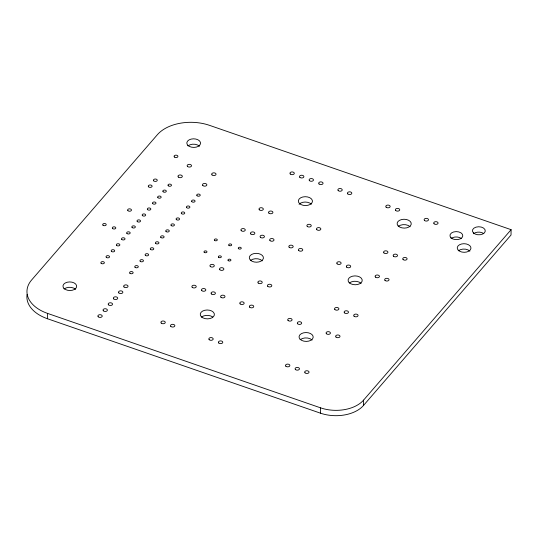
<?xml version="1.0" encoding="UTF-8"?>
<svg xmlns="http://www.w3.org/2000/svg" width="538" height="538" viewBox="0 0 538 538"><rect width="100%" height="100%" fill="white"/><g stroke="black" fill="none" stroke-linecap="round" stroke-linejoin="round"><path stroke-width="0.81" d="M47.526 318.758L47.6 313.412A39.254 24.593 0.8 0 1 31.655 279.955L157.372 134.708A38.494 24.116 0.8 0 1 209.511 125.347L511.1 229.672L511.026 235.019L363.493 405.47A31.742 19.886 0.8 0 1 320.48 413.177L47.526 318.758A39.254 24.593 0.8 0 1 27.082 294.441M320.48 413.177L320.554 407.838L47.6 313.412M363.493 405.47L363.567 400.124L511.1 229.672M363.567 400.124A31.742 19.886 0.8 0 1 320.554 407.838M64.17 289.02A6.859 4.297 0.8 0 1 75.576 289.363M188.038 145.906A6.859 4.297 0.8 0 1 199.443 146.255M300.305 339.693A7.075 4.432 0.8 0 1 312.067 340.05M201.501 317.138A7.075 4.432 0.8 0 1 212.739 317.023M349.337 283.042A7.075 4.432 0.8 0 1 361.099 283.398M250.533 260.486A7.075 4.432 0.8 0 1 262.295 260.843M398.369 226.397A7.075 4.432 0.8 0 1 410.131 226.754M299.088 204.319A7.075 4.432 0.8 0 1 311.334 204.198M473.561 233.734A6.429 4.028 0.8 0 1 483.77 233.633M451.073 238.583A6.429 4.028 0.8 0 1 461.281 238.482M458.45 250.795A6.859 4.297 0.8 0 1 469.856 251.145M63.982 288.435A6.859 4.297 0.8 0 0 75.851 288.321A6.859 4.297 0.8 0 0 69.61 281.932A6.859 4.297 0.8 0 0 63.982 288.435M187.849 145.327A6.859 4.297 0.8 0 0 199.726 145.206A6.859 4.297 0.8 0 0 193.485 138.817A6.859 4.297 0.8 0 0 187.849 145.327M300.11 339.263A7.075 4.432 0.8 0 0 312.349 339.135A7.075 4.432 0.8 0 0 305.914 332.551A7.075 4.432 0.8 0 0 300.11 339.263M201.306 316.707A7.075 4.432 0.8 0 0 213.552 316.579A7.075 4.432 0.8 0 0 207.117 309.996A7.075 4.432 0.8 0 0 201.306 316.707M349.142 282.611A7.075 4.432 0.8 0 0 361.381 282.49A7.075 4.432 0.8 0 0 354.945 275.9A7.075 4.432 0.8 0 0 349.142 282.611M250.338 260.056A7.075 4.432 0.8 0 0 262.584 259.935A7.075 4.432 0.8 0 0 256.149 253.344A7.075 4.432 0.8 0 0 250.338 260.056M398.174 225.96A7.075 4.432 0.8 0 0 410.413 225.839A7.075 4.432 0.8 0 0 403.977 219.255A7.075 4.432 0.8 0 0 398.174 225.96M299.37 203.404A7.075 4.432 0.8 0 0 311.616 203.283A7.075 4.432 0.8 0 0 305.18 196.7A7.075 4.432 0.8 0 0 299.37 203.404M228.166 260.574A1.5 0.941 0.8 0 0 230.762 260.547A1.5 0.941 0.8 0 0 229.396 259.148A1.5 0.941 0.8 0 0 228.166 260.574M218.583 257.258A1.5 0.941 0.8 0 0 221.179 257.231A1.5 0.941 0.8 0 0 219.813 255.832A1.5 0.941 0.8 0 0 218.583 257.258M238.489 248.65A1.5 0.941 0.8 0 0 241.085 248.623A1.5 0.941 0.8 0 0 239.719 247.224A1.5 0.941 0.8 0 0 238.489 248.65M228.906 245.335A1.5 0.941 0.8 0 0 231.501 245.308A1.5 0.941 0.8 0 0 230.136 243.909A1.5 0.941 0.8 0 0 228.906 245.335M129.887 273.223A1.755 1.103 0.8 0 0 132.926 273.196A1.755 1.103 0.8 0 0 131.326 271.555A1.755 1.103 0.8 0 0 129.887 273.223M135.045 267.265A1.755 1.103 0.8 0 0 138.091 267.231A1.755 1.103 0.8 0 0 136.491 265.597A1.755 1.103 0.8 0 0 135.045 267.265M140.21 261.3A1.755 1.103 0.8 0 0 143.249 261.266A1.755 1.103 0.8 0 0 141.649 259.632A1.755 1.103 0.8 0 0 140.21 261.3M145.368 255.335A1.755 1.103 0.8 0 0 148.414 255.308A1.755 1.103 0.8 0 0 146.813 253.667A1.755 1.103 0.8 0 0 145.368 255.335M150.532 249.37A1.755 1.103 0.8 0 0 153.572 249.343A1.755 1.103 0.8 0 0 151.972 247.709A1.755 1.103 0.8 0 0 150.532 249.37M155.69 243.411A1.755 1.103 0.8 0 0 158.737 243.378A1.755 1.103 0.8 0 0 157.136 241.744A1.755 1.103 0.8 0 0 155.69 243.411M160.855 237.446A1.755 1.103 0.8 0 0 163.895 237.413A1.755 1.103 0.8 0 0 162.294 235.779A1.755 1.103 0.8 0 0 160.855 237.446M166.013 231.481A1.755 1.103 0.8 0 0 169.06 231.454A1.755 1.103 0.8 0 0 167.459 229.813A1.755 1.103 0.8 0 0 166.013 231.481M171.178 225.523A1.755 1.103 0.8 0 0 174.218 225.489A1.755 1.103 0.8 0 0 172.617 223.855A1.755 1.103 0.8 0 0 171.178 225.523M176.336 219.558A1.755 1.103 0.8 0 0 179.376 219.524A1.755 1.103 0.8 0 0 177.782 217.89A1.755 1.103 0.8 0 0 176.336 219.558M181.501 213.593A1.755 1.103 0.8 0 0 184.541 213.566A1.755 1.103 0.8 0 0 182.94 211.925A1.755 1.103 0.8 0 0 181.501 213.593M186.659 207.634A1.755 1.103 0.8 0 0 189.699 207.601A1.755 1.103 0.8 0 0 188.105 205.967A1.755 1.103 0.8 0 0 186.659 207.634M191.824 201.669A1.755 1.103 0.8 0 0 194.864 201.636A1.755 1.103 0.8 0 0 193.263 200.001A1.755 1.103 0.8 0 0 191.824 201.669M196.982 195.704A1.755 1.103 0.8 0 0 200.022 195.677A1.755 1.103 0.8 0 0 198.428 194.036A1.755 1.103 0.8 0 0 196.982 195.704M168.226 185.758A1.755 1.103 0.8 0 0 171.272 185.724A1.755 1.103 0.8 0 0 169.672 184.09A1.755 1.103 0.8 0 0 168.226 185.758M163.068 191.723A1.755 1.103 0.8 0 0 166.107 191.689A1.755 1.103 0.8 0 0 164.507 190.055A1.755 1.103 0.8 0 0 163.068 191.723M157.903 197.681A1.755 1.103 0.8 0 0 160.949 197.654A1.755 1.103 0.8 0 0 159.349 196.02A1.755 1.103 0.8 0 0 157.903 197.681M152.745 203.646A1.755 1.103 0.8 0 0 155.785 203.62A1.755 1.103 0.8 0 0 154.184 201.979A1.755 1.103 0.8 0 0 152.745 203.646M147.58 209.612A1.755 1.103 0.8 0 0 150.627 209.578A1.755 1.103 0.8 0 0 149.026 207.944A1.755 1.103 0.8 0 0 147.58 209.612M142.422 215.577A1.755 1.103 0.8 0 0 145.462 215.543A1.755 1.103 0.8 0 0 143.861 213.909A1.755 1.103 0.8 0 0 142.422 215.577M137.257 221.535A1.755 1.103 0.8 0 0 140.304 221.508A1.755 1.103 0.8 0 0 138.703 219.867A1.755 1.103 0.8 0 0 137.257 221.535M132.099 227.5A1.755 1.103 0.8 0 0 135.139 227.466A1.755 1.103 0.8 0 0 133.538 225.832A1.755 1.103 0.8 0 0 132.099 227.5M126.934 233.465A1.755 1.103 0.8 0 0 129.981 233.431A1.755 1.103 0.8 0 0 128.38 231.797A1.755 1.103 0.8 0 0 126.934 233.465M121.776 239.423A1.755 1.103 0.8 0 0 124.816 239.397A1.755 1.103 0.8 0 0 123.215 237.756A1.755 1.103 0.8 0 0 121.776 239.423M116.612 245.389A1.755 1.103 0.8 0 0 119.658 245.355A1.755 1.103 0.8 0 0 118.057 243.721A1.755 1.103 0.8 0 0 116.612 245.389M111.453 251.354A1.755 1.103 0.8 0 0 114.493 251.32A1.755 1.103 0.8 0 0 112.893 249.686A1.755 1.103 0.8 0 0 111.453 251.354M106.289 257.312A1.755 1.103 0.8 0 0 109.335 257.285A1.755 1.103 0.8 0 0 107.734 255.644A1.755 1.103 0.8 0 0 106.289 257.312M101.131 263.277A1.755 1.103 0.8 0 0 104.17 263.243A1.755 1.103 0.8 0 0 102.57 261.609A1.755 1.103 0.8 0 0 101.131 263.277M473.386 232.853A6.429 4.028 0.8 0 0 484.516 232.739A6.429 4.028 0.8 0 0 478.665 226.754A6.429 4.028 0.8 0 0 473.386 232.853M450.898 237.702A6.429 4.028 0.8 0 0 462.028 237.594A6.429 4.028 0.8 0 0 456.177 231.602A6.429 4.028 0.8 0 0 450.898 237.702M458.262 250.217A6.859 4.297 0.8 0 0 470.131 250.096A6.859 4.297 0.8 0 0 463.89 243.707A6.859 4.297 0.8 0 0 458.262 250.217M103.343 310.796A2.186 1.372 0.8 0 0 107.129 310.762A2.186 1.372 0.8 0 0 105.139 308.725A2.186 1.372 0.8 0 0 103.343 310.796M123.989 286.949A2.186 1.372 0.8 0 0 127.775 286.909A2.186 1.372 0.8 0 0 125.784 284.871A2.186 1.372 0.8 0 0 123.989 286.949M98.185 316.761A2.186 1.372 0.8 0 0 101.971 316.721A2.186 1.372 0.8 0 0 99.981 314.69A2.186 1.372 0.8 0 0 98.185 316.761M118.831 292.907A2.186 1.372 0.8 0 0 122.61 292.874A2.186 1.372 0.8 0 0 120.626 290.836A2.186 1.372 0.8 0 0 118.831 292.907M113.666 298.872A2.186 1.372 0.8 0 0 117.452 298.832A2.186 1.372 0.8 0 0 115.462 296.801A2.186 1.372 0.8 0 0 113.666 298.872M108.508 304.838A2.186 1.372 0.8 0 0 112.287 304.797A2.186 1.372 0.8 0 0 110.303 302.76A2.186 1.372 0.8 0 0 108.508 304.838M102.973 225.173A1.755 1.103 0.8 0 0 106.013 225.14A1.755 1.103 0.8 0 0 104.419 223.505A1.755 1.103 0.8 0 0 102.973 225.173M112.556 228.489A1.755 1.103 0.8 0 0 115.603 228.455A1.755 1.103 0.8 0 0 114.002 226.821A1.755 1.103 0.8 0 0 112.556 228.489M148.542 186.8A1.93 1.21 0.8 0 0 151.884 186.767A1.93 1.21 0.8 0 0 150.129 184.971A1.93 1.21 0.8 0 0 148.542 186.8M127.896 210.654A1.93 1.21 0.8 0 0 131.238 210.62A1.93 1.21 0.8 0 0 129.483 208.825A1.93 1.21 0.8 0 0 127.896 210.654M153.707 180.842A1.93 1.21 0.8 0 0 157.042 180.808A1.93 1.21 0.8 0 0 155.287 179.013A1.93 1.21 0.8 0 0 153.707 180.842M174.346 156.988A1.93 1.21 0.8 0 0 177.688 156.955A1.93 1.21 0.8 0 0 175.933 155.159A1.93 1.21 0.8 0 0 174.346 156.988M187.473 166.417A2.186 1.372 0.8 0 0 191.252 166.376A2.186 1.372 0.8 0 0 189.268 164.339A2.186 1.372 0.8 0 0 187.473 166.417M211.999 174.897A2.186 1.372 0.8 0 0 215.785 174.863A2.186 1.372 0.8 0 0 213.794 172.826A2.186 1.372 0.8 0 0 211.999 174.897M178.286 177.029A2.186 1.372 0.8 0 0 182.073 176.989A2.186 1.372 0.8 0 0 180.082 174.951A2.186 1.372 0.8 0 0 178.286 177.029M202.813 185.509A2.186 1.372 0.8 0 0 206.599 185.476A2.186 1.372 0.8 0 0 204.608 183.438A2.186 1.372 0.8 0 0 202.813 185.509M192.194 287.292A2.186 1.372 0.8 0 0 195.973 287.258A2.186 1.372 0.8 0 0 193.989 285.221A2.186 1.372 0.8 0 0 192.194 287.292M201.777 290.607A2.186 1.372 0.8 0 0 205.563 290.574A2.186 1.372 0.8 0 0 203.572 288.536A2.186 1.372 0.8 0 0 201.777 290.607M220.95 297.245A2.186 1.372 0.8 0 0 224.729 297.205A2.186 1.372 0.8 0 0 222.745 295.167A2.186 1.372 0.8 0 0 220.95 297.245M211.36 293.923A2.186 1.372 0.8 0 0 215.146 293.889A2.186 1.372 0.8 0 0 213.156 291.852A2.186 1.372 0.8 0 0 211.36 293.923M304.999 372.807A2.186 1.372 0.8 0 0 308.785 372.773A2.186 1.372 0.8 0 0 306.794 370.736A2.186 1.372 0.8 0 0 304.999 372.807M288.045 320.453A2.186 1.372 0.8 0 0 291.825 320.413A2.186 1.372 0.8 0 0 289.841 318.382A2.186 1.372 0.8 0 0 288.045 320.453M326.384 333.715A2.186 1.372 0.8 0 0 330.171 333.674A2.186 1.372 0.8 0 0 328.18 331.643A2.186 1.372 0.8 0 0 326.384 333.715M285.833 366.176A2.186 1.372 0.8 0 0 289.612 366.136A2.186 1.372 0.8 0 0 287.628 364.105A2.186 1.372 0.8 0 0 285.833 366.176M161.225 323.076A2.186 1.372 0.8 0 0 165.011 323.035A2.186 1.372 0.8 0 0 163.021 320.998A2.186 1.372 0.8 0 0 161.225 323.076M335.968 337.03A2.186 1.372 0.8 0 0 339.754 336.99A2.186 1.372 0.8 0 0 337.763 334.959A2.186 1.372 0.8 0 0 335.968 337.03M218.737 342.968A2.186 1.372 0.8 0 0 222.517 342.928A2.186 1.372 0.8 0 0 220.533 340.89A2.186 1.372 0.8 0 0 218.737 342.968M297.628 323.768A2.186 1.372 0.8 0 0 301.414 323.728A2.186 1.372 0.8 0 0 299.424 321.697A2.186 1.372 0.8 0 0 297.628 323.768M170.808 326.391A2.186 1.372 0.8 0 0 174.594 326.351A2.186 1.372 0.8 0 0 172.604 324.313A2.186 1.372 0.8 0 0 170.808 326.391M240.116 303.876A2.186 1.372 0.8 0 0 243.902 303.836A2.186 1.372 0.8 0 0 241.912 301.798A2.186 1.372 0.8 0 0 240.116 303.876M249.706 307.191A2.186 1.372 0.8 0 0 253.485 307.151A2.186 1.372 0.8 0 0 251.495 305.113A2.186 1.372 0.8 0 0 249.706 307.191M209.148 339.653A2.186 1.372 0.8 0 0 212.934 339.613A2.186 1.372 0.8 0 0 210.943 337.575A2.186 1.372 0.8 0 0 209.148 339.653M295.416 369.492A2.186 1.372 0.8 0 0 299.202 369.458A2.186 1.372 0.8 0 0 297.211 367.42A2.186 1.372 0.8 0 0 295.416 369.492M214.528 240.358A1.5 0.941 0.8 0 0 217.123 240.331A1.5 0.941 0.8 0 0 215.758 238.933A1.5 0.941 0.8 0 0 214.528 240.358M204.205 252.282A1.5 0.941 0.8 0 0 206.8 252.261A1.5 0.941 0.8 0 0 205.435 250.863A1.5 0.941 0.8 0 0 204.205 252.282M241.226 230.647A2.186 1.372 0.8 0 0 245.012 230.607A2.186 1.372 0.8 0 0 243.021 228.569A2.186 1.372 0.8 0 0 241.226 230.647M250.809 233.963A2.186 1.372 0.8 0 0 254.595 233.922A2.186 1.372 0.8 0 0 252.604 231.885A2.186 1.372 0.8 0 0 250.809 233.963M269.982 240.594A2.186 1.372 0.8 0 0 273.761 240.553A2.186 1.372 0.8 0 0 271.777 238.522A2.186 1.372 0.8 0 0 269.982 240.594M260.392 237.278A2.186 1.372 0.8 0 0 264.178 237.238A2.186 1.372 0.8 0 0 262.188 235.207A2.186 1.372 0.8 0 0 260.392 237.278M354.031 316.162A2.186 1.372 0.8 0 0 357.817 316.122A2.186 1.372 0.8 0 0 355.826 314.084A2.186 1.372 0.8 0 0 354.031 316.162M337.077 263.802A2.186 1.372 0.8 0 0 340.863 263.768A2.186 1.372 0.8 0 0 338.873 261.73A2.186 1.372 0.8 0 0 337.077 263.802M375.416 277.07A2.186 1.372 0.8 0 0 379.203 277.03A2.186 1.372 0.8 0 0 377.212 274.992A2.186 1.372 0.8 0 0 375.416 277.07M334.865 309.532A2.186 1.372 0.8 0 0 338.644 309.491A2.186 1.372 0.8 0 0 336.66 307.454A2.186 1.372 0.8 0 0 334.865 309.532M210.257 266.424A2.186 1.372 0.8 0 0 214.043 266.384A2.186 1.372 0.8 0 0 212.053 264.353A2.186 1.372 0.8 0 0 210.257 266.424M385 280.385A2.186 1.372 0.8 0 0 388.786 280.345A2.186 1.372 0.8 0 0 386.795 278.307A2.186 1.372 0.8 0 0 385 280.385M267.769 286.317A2.186 1.372 0.8 0 0 271.549 286.283A2.186 1.372 0.8 0 0 269.565 284.246A2.186 1.372 0.8 0 0 267.769 286.317M346.66 267.117A2.186 1.372 0.8 0 0 350.446 267.083A2.186 1.372 0.8 0 0 348.456 265.046A2.186 1.372 0.8 0 0 346.66 267.117M219.84 269.74A2.186 1.372 0.8 0 0 223.626 269.699A2.186 1.372 0.8 0 0 221.636 267.668A2.186 1.372 0.8 0 0 219.84 269.74M289.148 247.224A2.186 1.372 0.8 0 0 292.934 247.184A2.186 1.372 0.8 0 0 290.944 245.153A2.186 1.372 0.8 0 0 289.148 247.224M298.738 250.54A2.186 1.372 0.8 0 0 302.517 250.5A2.186 1.372 0.8 0 0 300.534 248.469A2.186 1.372 0.8 0 0 298.738 250.54M258.179 283.001A2.186 1.372 0.8 0 0 261.966 282.968A2.186 1.372 0.8 0 0 259.975 280.93A2.186 1.372 0.8 0 0 258.179 283.001M344.448 312.847A2.186 1.372 0.8 0 0 348.234 312.807A2.186 1.372 0.8 0 0 346.243 310.769A2.186 1.372 0.8 0 0 344.448 312.847M290.258 173.996A2.186 1.372 0.8 0 0 294.044 173.962A2.186 1.372 0.8 0 0 292.053 171.925A2.186 1.372 0.8 0 0 290.258 173.996M299.841 177.311A2.186 1.372 0.8 0 0 303.627 177.278A2.186 1.372 0.8 0 0 301.636 175.24A2.186 1.372 0.8 0 0 299.841 177.311M319.014 183.942A2.186 1.372 0.8 0 0 322.8 183.909A2.186 1.372 0.8 0 0 320.809 181.871A2.186 1.372 0.8 0 0 319.014 183.942M309.431 180.627A2.186 1.372 0.8 0 0 313.21 180.593A2.186 1.372 0.8 0 0 311.22 178.555A2.186 1.372 0.8 0 0 309.431 180.627M403.063 259.511A2.186 1.372 0.8 0 0 406.849 259.471A2.186 1.372 0.8 0 0 404.858 257.44A2.186 1.372 0.8 0 0 403.063 259.511M386.109 207.157A2.186 1.372 0.8 0 0 389.895 207.117A2.186 1.372 0.8 0 0 387.905 205.079A2.186 1.372 0.8 0 0 386.109 207.157M424.448 220.419A2.186 1.372 0.8 0 0 428.235 220.378A2.186 1.372 0.8 0 0 426.244 218.347A2.186 1.372 0.8 0 0 424.448 220.419M383.897 252.88A2.186 1.372 0.8 0 0 387.683 252.84A2.186 1.372 0.8 0 0 385.692 250.809A2.186 1.372 0.8 0 0 383.897 252.88M259.289 209.773A2.186 1.372 0.8 0 0 263.075 209.739A2.186 1.372 0.8 0 0 261.085 207.702A2.186 1.372 0.8 0 0 259.289 209.773M434.031 223.734A2.186 1.372 0.8 0 0 437.818 223.694A2.186 1.372 0.8 0 0 435.827 221.663A2.186 1.372 0.8 0 0 434.031 223.734M316.801 229.672A2.186 1.372 0.8 0 0 320.587 229.632A2.186 1.372 0.8 0 0 318.597 227.594A2.186 1.372 0.8 0 0 316.801 229.672M395.692 210.472A2.186 1.372 0.8 0 0 399.478 210.432A2.186 1.372 0.8 0 0 397.488 208.394A2.186 1.372 0.8 0 0 395.692 210.472M268.872 213.088A2.186 1.372 0.8 0 0 272.658 213.055A2.186 1.372 0.8 0 0 270.668 211.017A2.186 1.372 0.8 0 0 268.872 213.088M338.18 190.573A2.186 1.372 0.8 0 0 341.966 190.539A2.186 1.372 0.8 0 0 339.976 188.502A2.186 1.372 0.8 0 0 338.18 190.573M347.77 193.895A2.186 1.372 0.8 0 0 351.549 193.855A2.186 1.372 0.8 0 0 349.565 191.817A2.186 1.372 0.8 0 0 347.77 193.895M307.218 226.357A2.186 1.372 0.8 0 0 310.998 226.316A2.186 1.372 0.8 0 0 309.007 224.279A2.186 1.372 0.8 0 0 307.218 226.357M393.48 256.196A2.186 1.372 0.8 0 0 397.266 256.155A2.186 1.372 0.8 0 0 395.275 254.124A2.186 1.372 0.8 0 0 393.48 256.196"/></g></svg>
